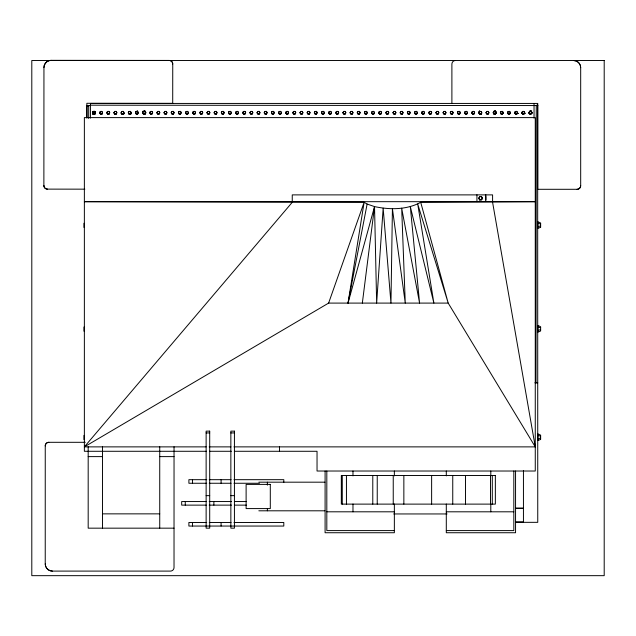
<?xml version="1.0" encoding="UTF-8"?>
<svg xmlns="http://www.w3.org/2000/svg" width="636" height="636" viewBox="0 0 636 636"><rect width="100%" height="100%" fill="white"/><g stroke="black" fill="none" stroke-linecap="round" stroke-linejoin="round"><path stroke-width="0.95" d="M84.834 189.162L47.454 189.123A3.578 3.578 0 0 1 43.876 185.561L43.948 67.488A7.155 7.155 0 0 1 51.111 60.333L169.168 60.428A3.578 3.578 0 0 1 172.746 63.99L172.714 103.358L86.854 103.286L86.846 118.105M88.69 118.455L88.706 105.552L90.543 105.552M451.894 103.437L451.894 64.061A3.578 3.578 0 0 1 455.471 60.507L455.471 60.507M535.981 383.158L536.275 105.226M537.969 327.15L537.969 325.489L540.632 326.745L540.632 330.982L537.969 332.151L537.969 327.15L540.632 327.651M90.431 118.121L90.431 103.437L537.754 103.437L537.754 189.297L577.106 189.297A3.578 3.578 0 0 0 580.684 185.72L580.684 67.639A7.155 7.155 0 0 0 573.529 60.484L573.529 60.507A7.155 7.155 0 0 1 580.684 67.662L580.684 67.662M137.233 114.44L137.241 110.489M362.337 303.094L374.532 206.597L367.123 204.053L364.118 202.304L84.365 201.684L535.266 201.684L420.714 202.304C406.786 209.936 389.733 209.84 374.532 206.597L348.027 303.094L364.118 202.304L328.613 303.094L84.365 446.877L206.183 446.877M86.854 106.045L89.064 105.552M86.854 105.942L88.913 105.552L88.642 105.886M348.027 303.094L367.123 204.053M93.261 111.411L94.51 111.34L95.448 112.461L94.947 113.828L93.508 114.075L92.578 112.962L93.079 111.594L94.764 111.411L95.416 112.707L94.51 114.075L93.261 114.011L92.61 112.707L93.261 111.411L94.947 111.594L95.448 112.962L94.51 114.075L93.079 113.828L92.578 112.461L93.508 111.34L92.61 112.707L93.508 114.075L94.764 114.011M101.919 114.011L100.663 114.075L99.733 112.962L100.234 111.594L101.919 111.411L102.571 112.707L101.919 114.011L100.234 113.828L99.733 112.461L100.663 111.34M109.074 114.011L107.818 114.075L106.888 112.962L107.389 111.594L109.074 111.411L109.726 112.707L109.074 114.011L107.389 113.828L106.888 112.461L107.818 111.34M116.229 114.011L114.973 114.075L114.043 112.962L114.544 111.594L116.229 111.411L116.881 112.707L116.229 114.011L114.544 113.828L114.043 112.461L114.973 111.34M123.384 114.011L122.128 114.075L121.198 112.962L121.699 111.594L123.384 111.411L124.036 112.707L123.384 114.011L121.699 113.828L121.198 112.461L122.128 111.34M130.539 114.011L129.283 114.075L128.353 112.962L128.854 111.594L130.539 111.411L131.191 112.707L130.539 114.011L128.854 113.828L128.353 112.461L129.283 111.34M137.694 114.011L136.438 114.075L135.508 112.962L136.009 111.594L137.694 111.411L138.346 112.707L137.694 114.011L136.009 113.828L135.508 112.461L136.438 111.34M144.849 114.011L143.593 114.075L142.663 112.962L143.164 111.594L144.849 111.411L145.501 112.707L144.849 114.011L143.164 113.828L142.663 112.461L143.593 111.34M152.004 114.011L150.748 114.075L149.818 112.962L150.319 111.594L152.004 111.411L152.656 112.707L152.004 114.011L150.319 113.828L149.818 112.461L150.748 111.34M159.159 114.011L157.903 114.075L156.973 112.962L157.474 111.594L159.159 111.411L159.811 112.707L159.159 114.011L157.474 113.828L156.973 112.461L157.903 111.34M166.314 114.011L165.058 114.075L164.128 112.962L164.629 111.594L166.314 111.411L166.966 112.707L166.314 114.011L164.629 113.828L164.128 112.461L165.058 111.34M173.469 114.011L172.213 114.075L171.283 112.962L171.784 111.594L173.469 111.411L174.121 112.707L173.469 114.011L171.784 113.828L171.283 112.461L172.213 111.34M180.624 114.011L179.368 114.075L178.438 112.962L178.939 111.594L180.624 111.411L181.276 112.707L180.624 114.011L178.939 113.828L178.438 112.461L179.368 111.34M187.779 114.011L186.523 114.075L185.593 112.962L186.094 111.594L187.779 111.411L188.431 112.707L187.779 114.011L186.094 113.828L185.593 112.461L186.523 111.34M194.934 114.011L193.678 114.075L192.748 112.962L193.249 111.594L194.934 111.411L195.586 112.707L194.934 114.011L193.249 113.828L192.748 112.461L193.678 111.34M202.089 114.011L200.833 114.075L199.903 112.962L200.404 111.594L202.089 111.411L202.741 112.707L202.089 114.011L200.404 113.828L199.903 112.461L200.833 111.34M209.244 114.011L207.988 114.075L207.058 112.962L207.559 111.594L209.244 111.411L209.896 112.707L209.244 114.011L207.559 113.828L207.058 112.461L207.988 111.34M216.399 114.011L215.143 114.075L214.213 112.962L214.714 111.594L216.399 111.411L217.051 112.707L216.399 114.011L214.714 113.828L214.213 112.461L215.143 111.34M223.554 114.011L222.298 114.075L221.368 112.962L221.869 111.594L223.554 111.411L224.206 112.707L223.554 114.011L221.869 113.828L221.368 112.461L222.298 111.34M230.709 114.011L229.453 114.075L228.523 112.962L229.024 111.594L230.709 111.411L231.361 112.707L230.709 114.011L229.024 113.828L228.523 112.461L229.453 111.34M237.864 114.011L236.608 114.075L235.678 112.962L236.179 111.594L237.864 111.411L238.516 112.707L237.864 114.011L236.179 113.828L235.678 112.461L236.608 111.34M245.019 114.011L243.763 114.075L242.833 112.962L243.334 111.594L245.019 111.411L245.671 112.707L245.019 114.011L243.334 113.828L242.833 112.461L243.763 111.34M252.174 114.011L250.918 114.075L249.988 112.962L250.489 111.594L252.174 111.411L252.826 112.707L252.174 114.011L250.489 113.828L249.988 112.461L250.918 111.34M259.329 114.011L258.073 114.075L257.143 112.962L257.644 111.594L259.329 111.411L259.981 112.707L259.329 114.011L257.644 113.828L257.143 112.461L258.073 111.34M266.484 114.011L265.228 114.075L264.298 112.962L264.799 111.594L266.484 111.411L267.136 112.707L266.484 114.011L264.799 113.828L264.298 112.461L265.228 111.34M273.639 114.011L272.383 114.075L271.453 112.962L271.954 111.594L273.639 111.411L274.291 112.707L273.639 114.011L271.954 113.828L271.453 112.461L272.383 111.34M280.794 114.011L279.538 114.075L278.608 112.962L279.109 111.594L280.794 111.411L281.446 112.707L280.794 114.011L279.109 113.828L278.608 112.461L279.538 111.34M287.949 114.011L286.693 114.075L285.763 112.962L286.264 111.594L287.949 111.411L288.601 112.707L287.949 114.011L286.264 113.828L285.763 112.461L286.693 111.34M295.104 114.011L293.848 114.075L292.918 112.962L293.419 111.594L295.104 111.411L295.756 112.707L295.104 114.011L293.419 113.828L292.918 112.461L293.848 111.34M302.259 114.011L301.003 114.075L300.073 112.962L300.574 111.594L302.259 111.411L302.911 112.707L302.259 114.011L300.574 113.828L300.073 112.461L301.003 111.34M309.414 114.011L308.158 114.075L307.228 112.962L307.729 111.594L309.414 111.411L310.066 112.707L309.414 114.011L307.729 113.828L307.228 112.461L308.158 111.34M316.569 114.011L315.313 114.075L314.383 112.962L314.884 111.594L316.569 111.411L317.221 112.707L316.569 114.011L314.884 113.828L314.383 112.461L315.313 111.34M323.724 114.011L322.468 114.075L321.538 112.962L322.039 111.594L323.724 111.411L324.376 112.707L323.724 114.011L322.039 113.828L321.538 112.461L322.468 111.34M330.879 114.011L329.623 114.075L328.693 112.962L329.194 111.594L330.879 111.411L331.531 112.707L330.879 114.011L329.194 113.828L328.693 112.461L329.623 111.34M338.034 114.011L336.778 114.075L335.848 112.962L336.349 111.594L338.034 111.411L338.686 112.707L338.034 114.011L336.349 113.828L335.848 112.461L336.778 111.34M345.189 114.011L343.933 114.075L343.003 112.962L343.504 111.594L345.189 111.411L345.841 112.707L345.189 114.011L343.504 113.828L343.003 112.461L343.933 111.34M352.344 114.011L351.088 114.075L350.158 112.962L350.659 111.594L352.344 111.411L352.996 112.707L352.344 114.011L350.659 113.828L350.158 112.461L351.088 111.34M359.499 114.011L358.243 114.075L357.313 112.962L357.814 111.594L359.499 111.411L360.151 112.707L359.499 114.011L357.814 113.828L357.313 112.461L358.243 111.34M366.654 114.011L365.398 114.075L364.468 112.962L364.969 111.594L366.654 111.411L367.306 112.707L366.654 114.011L364.969 113.828L364.468 112.461L365.398 111.34M373.809 114.011L372.553 114.075L371.623 112.962L372.124 111.594L373.809 111.411L374.461 112.707L373.809 114.011L372.124 113.828L371.623 112.461L372.553 111.34M380.964 114.011L379.708 114.075L378.778 112.962L379.279 111.594L380.964 111.411L381.616 112.707L380.964 114.011L379.279 113.828L378.778 112.461L379.708 111.34M388.119 114.011L386.863 114.075L385.933 112.962L386.434 111.594L388.119 111.411L388.771 112.707L388.119 114.011L386.434 113.828L385.933 112.461L386.863 111.34M395.274 114.011L394.018 114.075L393.088 112.962L393.589 111.594L395.274 111.411L395.926 112.707L395.274 114.011L393.589 113.828L393.088 112.461L394.018 111.34M402.429 114.011L401.173 114.075L400.243 112.962L400.744 111.594L402.429 111.411L403.081 112.707L402.429 114.011L400.744 113.828L400.243 112.461L401.173 111.34M409.584 114.011L408.328 114.075L407.398 112.962L407.899 111.594L409.584 111.411L410.236 112.707L409.584 114.011L407.899 113.828L407.398 112.461L408.328 111.34M416.739 114.011L415.483 114.075L414.553 112.962L415.054 111.594L416.739 111.411L417.391 112.707L416.739 114.011L415.054 113.828L414.553 112.461L415.483 111.34M423.894 114.011L422.638 114.075L421.708 112.962L422.209 111.594L423.894 111.411L424.546 112.707L423.894 114.011L422.209 113.828L421.708 112.461L422.638 111.34M431.049 114.011L429.793 114.075L428.863 112.962L429.364 111.594L431.049 111.411L431.701 112.707L431.049 114.011L429.364 113.828L428.863 112.461L429.793 111.34M438.204 114.011L436.948 114.075L436.018 112.962L436.519 111.594L438.204 111.411L438.856 112.707L438.204 114.011L436.519 113.828L436.018 112.461L436.948 111.34M445.359 114.011L444.103 114.075L443.173 112.962L443.674 111.594L445.359 111.411L446.011 112.707L445.359 114.011L443.674 113.828L443.173 112.461L444.103 111.34M452.514 114.011L451.258 114.075L450.328 112.962L450.829 111.594L452.514 111.411L453.166 112.707L452.514 114.011L450.829 113.828L450.328 112.461L451.258 111.34M459.669 114.011L458.413 114.075L457.483 112.962L457.984 111.594L459.669 111.411L460.321 112.707L459.669 114.011L457.984 113.828L457.483 112.461L458.413 111.34M466.824 114.011L465.568 114.075L464.638 112.962L465.139 111.594L466.824 111.411L467.476 112.707L466.824 114.011L465.139 113.828L464.638 112.461L465.568 111.34M473.979 114.011L472.723 114.075L471.793 112.962L472.294 111.594L473.979 111.411L474.631 112.707L473.979 114.011L472.294 113.828L471.793 112.461L472.723 111.34M481.134 114.011L479.878 114.075L478.948 112.962L479.449 111.594L481.134 111.411L481.786 112.707L481.134 114.011L479.449 113.828L478.948 112.461L479.878 111.34M488.289 114.011L487.033 114.075L486.103 112.962L486.604 111.594L488.289 111.411L488.941 112.707L488.289 114.011L486.604 113.828L486.103 112.461L487.033 111.34M495.444 114.011L494.188 114.075L493.258 112.962L493.759 111.594L495.444 111.411L496.096 112.707L495.444 114.011L493.759 113.828L493.258 112.461L494.188 111.34M495.762 113.502L496.263 112.127L495.325 111.014L494.077 111.077L493.425 112.381L494.077 113.685L495.762 113.502L494.077 113.685M502.599 114.011L501.343 114.075L500.413 112.962L500.914 111.594L502.599 111.411L503.251 112.707L502.599 114.011L500.914 113.828L500.413 112.461L501.343 111.34M509.754 114.011L508.498 114.075L507.568 112.962L508.069 111.594L509.754 111.411L510.406 112.707L509.754 114.011L508.069 113.828L507.568 112.461L508.498 111.34M481.69 199.648L482.319 197.923L481.15 196.524L479.576 196.604L478.757 198.241L479.576 199.879L481.69 199.648L479.576 199.879M516.909 114.011L515.653 114.075L514.723 112.962L515.224 111.594L516.909 111.411L517.561 112.707L516.909 114.011L515.224 113.828L514.723 112.461L515.653 111.34M524.064 114.011L522.808 114.075L521.878 112.962L522.379 111.594L524.064 111.411L524.716 112.707L524.064 114.011L522.379 113.828L521.878 112.461L522.808 111.34M531.1 111.014L532.006 112.381L531.219 114.011L529.963 114.075L529.033 112.962L529.669 111.26L531.354 111.077L529.669 111.26M145.04 114.345L145.859 112.707L145.04 111.077L142.925 111.308L145.04 111.077M479.576 110.744L478.757 112.381L479.576 114.019L481.69 113.788L479.576 114.019M101.665 114.075L102.571 112.707L101.665 111.34L100.234 111.594M108.82 114.075L109.726 112.707L108.82 111.34L107.389 111.594M115.975 114.075L116.881 112.707L115.975 111.34L114.544 111.594M123.13 114.075L124.036 112.707L123.13 111.34L121.699 111.594M130.285 114.075L131.191 112.707L130.285 111.34L128.854 111.594M137.44 114.075L138.346 112.707L137.44 111.34L136.009 111.594M144.595 114.075L145.501 112.707L144.595 111.34L143.164 111.594M144.73 114.432L145.859 112.707L144.73 110.99M151.75 114.075L152.656 112.707L151.75 111.34L150.319 111.594M158.905 114.075L159.811 112.707L158.905 111.34L157.474 111.594M166.06 114.075L166.966 112.707L166.06 111.34L164.629 111.594M173.215 114.075L174.121 112.707L173.215 111.34L171.784 111.594M180.37 114.075L181.276 112.707L180.37 111.34L178.939 111.594M187.525 114.075L188.431 112.707L187.525 111.34L186.094 111.594M194.68 114.075L195.586 112.707L194.68 111.34L193.249 111.594M201.835 114.075L202.741 112.707L201.835 111.34L200.404 111.594M208.99 114.075L209.896 112.707L208.99 111.34L207.559 111.594M216.145 114.075L217.051 112.707L216.145 111.34L214.714 111.594M223.3 114.075L224.206 112.707L223.3 111.34L221.869 111.594M230.455 114.075L231.361 112.707L230.455 111.34L229.024 111.594M237.61 114.075L238.516 112.707L237.61 111.34L236.179 111.594M244.765 114.075L245.671 112.707L244.765 111.34L243.334 111.594M251.92 114.075L252.826 112.707L251.92 111.34L250.489 111.594M259.075 114.075L259.981 112.707L259.075 111.34L257.644 111.594M266.23 114.075L267.136 112.707L266.23 111.34L264.799 111.594M273.385 114.075L274.291 112.707L273.385 111.34L271.954 111.594M280.54 114.075L281.446 112.707L280.54 111.34L279.109 111.594M287.695 114.075L288.601 112.707L287.695 111.34L286.264 111.594M294.85 114.075L295.756 112.707L294.85 111.34L293.419 111.594M302.005 114.075L302.911 112.707L302.005 111.34L300.574 111.594M309.16 114.075L310.066 112.707L309.16 111.34L307.729 111.594M316.315 114.075L317.221 112.707L316.315 111.34L314.884 111.594M323.47 114.075L324.376 112.707L323.47 111.34L322.039 111.594M330.625 114.075L331.531 112.707L330.625 111.34L329.194 111.594M337.78 114.075L338.686 112.707L337.78 111.34L336.349 111.594M344.935 114.075L345.841 112.707L344.935 111.34L343.504 111.594M352.09 114.075L352.996 112.707L352.09 111.34L350.659 111.594M359.245 114.075L360.151 112.707L359.245 111.34L357.814 111.594M366.4 114.075L367.306 112.707L366.4 111.34L364.969 111.594M373.555 114.075L374.461 112.707L373.555 111.34L372.124 111.594M380.71 114.075L381.616 112.707L380.71 111.34L379.279 111.594M387.865 114.075L388.771 112.707L387.865 111.34L386.434 111.594M395.02 114.075L395.926 112.707L395.02 111.34L393.589 111.594M402.175 114.075L403.081 112.707L402.175 111.34L400.744 111.594M409.33 114.075L410.236 112.707L409.33 111.34L407.899 111.594M416.485 114.075L417.391 112.707L416.485 111.34L415.054 111.594M423.64 114.075L424.546 112.707L423.64 111.34L422.209 111.594M430.795 114.075L431.701 112.707L430.795 111.34L429.364 111.594M437.95 114.075L438.856 112.707L437.95 111.34L436.519 111.594M445.105 114.075L446.011 112.707L445.105 111.34L443.674 111.594M452.26 114.075L453.166 112.707L452.26 111.34L450.829 111.594M459.415 114.075L460.321 112.707L459.415 111.34L457.984 111.594M466.57 114.075L467.476 112.707L466.57 111.34L465.139 111.594M473.725 114.075L474.631 112.707L473.725 111.34L472.294 111.594M479.512 111.236L478.757 112.381L479.886 114.098L479.449 113.828M480.88 114.075L481.786 112.707L480.88 111.34L479.449 111.594M488.035 114.075L488.941 112.707L488.035 111.34L486.604 111.594M495.325 111.014L495.762 111.26L494.323 111.014L493.425 112.381L494.323 113.749M495.19 114.075L496.096 112.707L495.19 111.34L493.759 111.594M502.345 114.075L503.251 112.707L502.345 111.34L500.914 111.594M509.5 114.075L510.406 112.707L509.5 111.34L508.069 111.594M516.655 114.075L517.561 112.707L516.655 111.34L515.224 111.594M523.81 114.075L524.716 112.707L523.81 111.34L522.379 111.594M529.963 111.34L529.534 111.594L530.965 111.34L531.871 112.707L531.219 111.411L529.963 111.34L529.033 112.461L529.534 113.828L530.965 114.075L532.006 112.381M481.15 199.958L482.319 198.559L481.69 196.834L479.886 196.524L478.757 198.241L479.886 199.958M495.325 113.749L496.263 112.127M529.168 112.127L529.669 113.502L531.354 113.685L530.098 113.749L529.168 112.628L530.098 111.014M84.365 446.877L292.25 202.304M94.947 113.828L94.51 114.075L95.416 112.707L94.51 111.34L93.079 111.594M537.969 226.742L540.632 225.852M537.969 330.489L540.632 329.599M537.969 438.888L540.632 437.997M129.06 114.075L131.032 113.979M174.041 446.806L174.026 567.519A3.578 3.578 0 0 1 170.464 571.096L52.391 571.096A7.155 7.155 0 0 1 45.236 563.941L45.251 445.884A3.578 3.578 0 0 1 48.813 442.306L85.232 442.306M45.236 445.884L45.251 445.884A3.578 3.578 0 0 1 48.829 442.306M174.026 528.166L88.181 528.166L88.181 446.766M45.236 563.941L45.251 563.941A7.155 7.155 0 0 0 52.406 571.096L52.406 571.096M92.586 113.868L95.543 113.86M100.472 113.844L102.444 113.844M107.373 113.828L109.344 113.82M114.273 113.812L116.245 113.804M121.174 113.796L124.131 113.788M129.06 113.772L131.032 113.772M493.584 113.534L496.541 113.526M500.484 113.518L503.442 113.51M507.385 113.494L510.342 113.486M515.271 113.478L518.229 113.47M522.172 113.462L525.129 113.454M529.065 113.447L532.022 113.439M90.431 105.186L537.754 105.56M328.613 303.094L448.197 303.094L535.266 446.877L233.921 446.877M534.892 382.808L537.754 382.808M206.128 432.925L209.705 432.925M230.852 432.925L234.43 432.925M209.157 446.877L230.948 446.877M206.525 451.282L84.365 451.282L84.365 117.612L535.266 117.612L535.266 471.022L317.038 471.022L317.038 451.282L234.334 451.282M209.506 451.282L231.353 451.282M88.181 456.616L102.491 456.616M159.731 456.616L174.041 456.616M206.708 479.679L188.892 479.679L188.892 483.257L206.708 483.257M209.236 479.679L231.059 479.679M234 479.679L283.807 479.679L283.807 482.358M258.836 482.183L324.924 482.183M209.236 483.257L231.059 483.257M234 483.257L259.48 483.257M206.128 495.643L209.705 495.643M230.852 495.643L234.43 495.643M206.279 501.55L181.681 501.55L181.681 505.127L206.279 505.127M209.18 501.55L231.52 501.55M234.461 501.55L246.394 501.55M209.18 505.127L231.52 505.127M234.461 505.127L246.394 505.127M515.55 508.021L523.444 508.021M515.55 508.466L523.444 508.466M258.836 510.803L324.924 510.803M326.817 511.805L394.352 511.805M446.297 511.805L513.824 511.805M102.491 513.856L159.731 513.856M393.756 513.952L447.036 513.952M515.55 521.878L523.444 521.878M515.55 522.331L537.754 522.331L537.659 105.226M206.692 522.474L188.884 522.474L188.884 526.052L283.799 526.052L283.799 522.474L233.992 522.474M209.22 522.474L231.051 522.474M394.352 530.591L326.817 530.591L326.817 471.022M446.297 530.591L513.824 530.591L513.824 471.022M493.584 113.224L496.541 113.232M500.484 113.24L503.442 113.248M507.385 113.264L510.342 113.272M515.271 113.288L518.229 113.295M522.172 113.303L525.129 113.311M529.065 113.327L532.022 113.335M92.586 113.55L95.543 113.558M100.472 113.566L102.444 113.574M107.373 113.59L109.344 113.598M114.273 113.606L116.245 113.613M121.174 113.629L124.131 113.637M129.06 113.653L131.032 113.661M493.584 113.82L495.555 113.916M92.586 114.059L94.557 114.154M536.919 105.226L537.754 105.314M537.969 223.403L540.632 223.904M537.969 435.549L540.632 436.05M94.764 111.411L94.947 111.594M93.261 114.011L93.079 113.828M529.669 113.502L530.098 113.749M529.534 113.828L529.963 114.075M522.379 113.828L522.808 114.075M515.224 113.828L515.653 114.075M508.069 113.828L508.498 114.075M500.914 113.828L501.343 114.075M493.759 113.828L494.188 114.075M486.604 113.828L487.033 114.075M472.294 113.828L472.723 114.075M465.139 113.828L465.568 114.075M457.984 113.828L458.413 114.075M450.829 113.828L451.258 114.075M443.674 113.828L444.103 114.075M436.519 113.828L436.948 114.075M429.364 113.828L429.793 114.075M422.209 113.828L422.638 114.075M415.054 113.828L415.483 114.075M407.899 113.828L408.328 114.075M400.744 113.828L401.173 114.075M393.589 113.828L394.018 114.075M386.434 113.828L386.863 114.075M379.279 113.828L379.708 114.075M372.124 113.828L372.553 114.075M364.969 113.828L365.398 114.075M357.814 113.828L358.243 114.075M350.659 113.828L351.088 114.075M343.504 113.828L343.933 114.075M481.15 196.524L481.69 196.834M336.349 113.828L336.778 114.075M329.194 113.828L329.623 114.075M322.039 113.828L322.468 114.075M314.884 113.828L315.313 114.075M307.729 113.828L308.158 114.075M300.574 113.828L301.003 114.075M293.419 113.828L293.848 114.075M286.264 113.828L286.693 114.075M279.109 113.828L279.538 114.075M271.954 113.828L272.383 114.075M264.799 113.828L265.228 114.075M257.644 113.828L258.073 114.075M250.489 113.828L250.918 114.075M243.334 113.828L243.763 114.075M236.179 113.828L236.608 114.075M229.024 113.828L229.453 114.075M221.869 113.828L222.298 114.075M214.714 113.828L215.143 114.075M207.559 113.828L207.988 114.075M200.404 113.828L200.833 114.075M193.249 113.828L193.678 114.075M186.094 113.828L186.523 114.075M178.939 113.828L179.368 114.075M171.784 113.828L172.213 114.075M164.629 113.828L165.058 114.075M157.474 113.828L157.903 114.075M150.319 113.828L150.748 114.075M143.164 113.828L143.593 114.075M136.009 113.828L136.438 114.075M128.854 113.828L129.283 114.075M121.699 113.828L122.128 114.075M114.544 113.828L114.973 114.075M107.389 113.828L107.818 114.075M100.234 113.828L100.663 114.075M420.714 202.304L448.197 303.094L417.717 204.053L433.887 303.094L410.307 206.597L419.577 303.094L401.674 208.195L405.267 303.094L392.42 208.735L390.957 303.094L383.158 208.195L376.647 303.094L374.532 206.597M492.59 202.304L535.266 446.877M580.684 185.696L580.684 185.72A3.578 3.578 0 0 1 577.106 189.274L577.106 189.297M169.168 60.412L169.168 60.428A3.578 3.578 0 0 1 172.746 64.005M51.111 60.333L51.111 60.356A7.155 7.155 0 0 0 43.948 67.503L43.948 67.503M47.454 189.123L47.454 189.138A3.578 3.578 0 0 1 43.876 185.545L43.876 185.561M485.769 194.6L485.769 201.548M534.041 103.437L534.041 118.121M529.033 112.461L529.033 112.962M523.444 470.656L523.444 522.331M521.878 112.461L521.878 112.962M515.558 471.022L515.558 532.737L446.297 532.737L446.297 504.038M514.723 112.461L514.723 112.962M507.568 112.461L507.568 112.962M500.413 112.461L500.413 112.962M493.258 112.461L493.258 112.962M492.59 201.684L492.59 194.886L292.25 194.886L292.25 201.684M492.296 475.497L492.296 504.117M490.801 471.022L490.801 475.879M490.801 504.038L490.801 511.805M490.507 475.497L490.507 504.117M486.103 112.461L486.103 112.962M485.88 196.524L485.88 199.958M482.319 197.923L482.319 198.559M478.948 112.461L478.948 112.962M476.936 194.759L476.936 201.66M471.793 112.461L471.793 112.962M465.512 475.497L465.512 504.117M464.638 112.461L464.638 112.962M457.483 112.461L457.483 112.962M452.752 475.497L452.752 504.117M450.328 112.461L450.328 112.962M446.297 471.022L446.297 475.879M443.173 112.461L443.173 112.962M436.018 112.461L436.018 112.962M431.629 475.497L431.629 504.117M428.863 112.461L428.863 112.962M421.708 112.461L421.708 112.962M414.553 112.461L414.553 112.962M407.398 112.461L407.398 112.962M403.852 475.497L403.852 504.117M400.243 112.461L400.243 112.962M394.352 471.022L394.352 475.879M394.352 504.038L394.352 532.737L325.091 532.737L325.091 471.022M393.239 475.497L393.239 504.117M393.088 112.461L393.088 112.962M385.933 112.461L385.933 112.962M378.778 112.461L378.778 112.962M377.235 475.497L377.235 504.117M372.783 475.497L372.783 504.117M371.623 112.461L371.623 112.962M364.468 112.461L364.468 112.962M357.313 112.461L357.313 112.962M352.98 471.022L352.98 475.879M352.98 504.038L352.98 511.805M350.158 112.461L350.158 112.962M346.445 475.497L346.445 504.117M343.003 112.461L343.003 112.962M342.279 475.497L342.279 504.117M335.848 112.461L335.848 112.962M328.693 112.461L328.693 112.962M321.538 112.461L321.538 112.962M314.383 112.461L314.383 112.962M307.228 112.461L307.228 112.962M300.073 112.461L300.073 112.962M292.918 112.461L292.918 112.962M285.763 112.461L285.763 112.962M279.474 446.877L279.474 451.282M278.608 112.461L278.608 112.962M271.453 112.461L271.453 112.962M267.374 482.183L267.374 485.141M267.374 508.832L267.374 510.803M264.298 112.461L264.298 112.962M257.143 112.461L257.143 112.962M249.988 112.461L249.988 112.962M242.833 112.461L242.833 112.962M235.678 112.461L235.678 112.962M228.523 112.461L228.523 112.962M221.368 112.461L221.368 112.962M221.09 479.679L221.09 483.257M221.082 522.474L221.082 526.052M214.213 112.461L214.213 112.962M213.879 501.55L213.879 505.127M207.058 112.461L207.058 112.962M199.903 112.461L199.903 112.962M192.748 112.461L192.748 112.962M192.47 479.679L192.47 483.257M192.462 522.474L192.462 526.052M185.593 112.461L185.593 112.962M185.259 501.55L185.259 505.127M178.438 112.461L178.438 112.962M171.283 112.461L171.283 112.962M164.128 112.461L164.128 112.962M159.731 446.806L159.731 528.166M156.973 112.461L156.973 112.962M149.818 112.461L149.818 112.962M142.663 112.461L142.663 112.962M135.508 112.461L135.508 112.962M128.353 112.461L128.353 112.962M121.198 112.461L121.198 112.962M114.043 112.461L114.043 112.962M106.888 112.461L106.888 112.962M102.491 446.766L102.491 528.166M99.733 112.461L99.733 112.962M95.448 112.461L95.448 112.962M92.578 112.461L92.578 112.962M86.917 105.624L86.917 117.533M83.984 223.236L83.984 227.481M83.984 326.984L83.984 331.229M83.984 435.382L83.984 439.627M540.632 227.235L537.969 228.404L537.969 221.741L540.632 222.998L540.632 227.235M540.632 439.381L537.969 440.549L537.969 433.887L540.632 435.143L540.632 439.381M604.2 60.507L31.8 60.507L31.8 575.667L604.2 575.667L604.2 60.507M209.705 431.136L206.128 431.136L206.128 528.166L209.705 528.166L209.705 431.136M234.43 431.136L230.852 431.136L230.852 528.166L234.43 528.166L234.43 431.136M495.357 475.497L341.325 475.497L341.325 504.117L495.357 504.117L495.357 475.497M270.3 484.393L246.116 484.393L246.116 508.585L270.3 508.585L270.3 484.393"/></g></svg>
